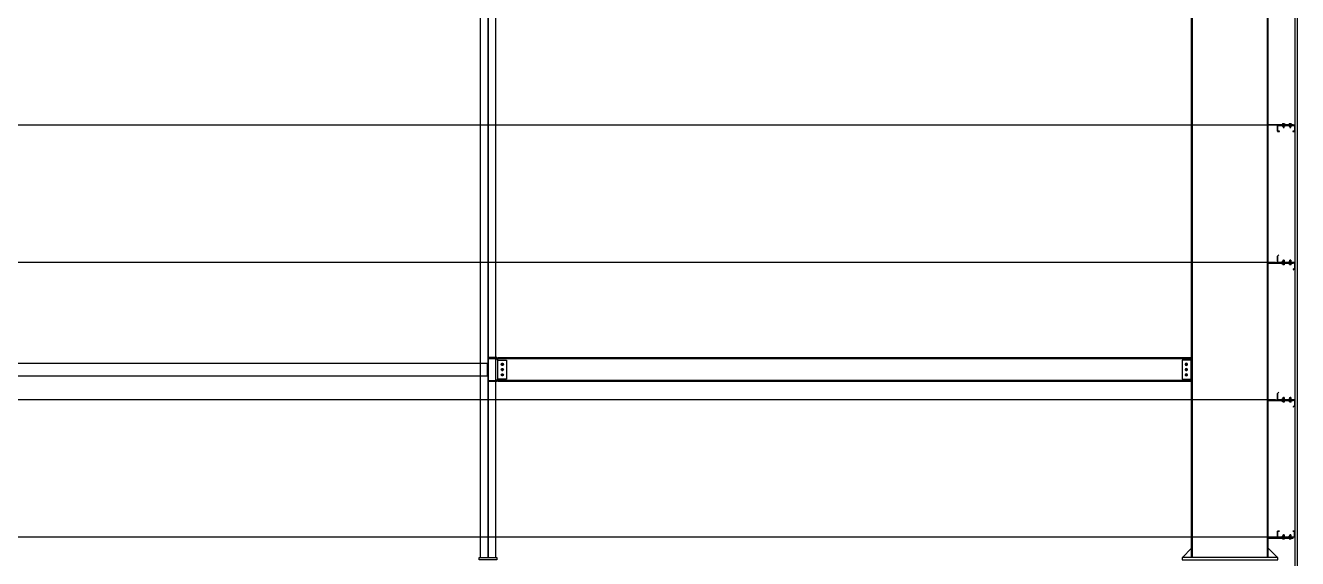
# Model space of a CAD drawing. Header units: inches. Extents: x 315041 to 662841, y -45540 to -35018.
# Drawn here: x 332980 to 333112.7, y -38412.4 to -38356.8 of the extents above; entities that cross this region are included whole.
import ezdxf

# ---------------------------------------------------------------- set-up
doc = ezdxf.new("R2010")
doc.units = ezdxf.units.IN
doc.header["$MEASUREMENT"] = 0
doc.linetypes.add('CENTER2', pattern=[28.575, 19.05, -3.175, 3.175, -3.175])
for name, color, linetype in [('2', 2, 'Continuous'), ('251', 251, 'Continuous'), ('3', 3, 'Continuous'), ('5', 5, 'Continuous'), ('6', 6, 'Continuous'), ('7', 7, 'Continuous'), ('8', 8, 'Continuous'), ('9', 9, 'Continuous')]:
    doc.layers.add(name, color=color, linetype=linetype)

# ---------------------------------------------------------------- blocks, each defined once
blk = doc.blocks.new('A$C2C995D6F')
at = {"layer": '7'}
for p, q in [((0.25, 0.13), (0, 0.13)), ((0.13, 0.25), (0.13, 0))]:
    blk.add_line(p, q, dxfattribs=at)
blk.add_circle((0.13, 0.13), 0.0917, dxfattribs=at)
blk = doc.blocks.new('A$C6A7930B6')
at = {"layer": '2'}
h = blk.add_hatch(dxfattribs=at)
h.set_pattern_fill('ANSI31', color=256, scale=0.125, angle=-90, style=0)
h.set_pattern_definition([(315, (3303.04439, 11524.56439), (0.011048543456, 0.011048543456), [])])
h.paths.add_polyline_path([(1.5, 1.19), (1.5, 0.62), (0.02, 0.62), (0.02, 0.12), (0.13, 0.01), (0.12, 0), (0, 0.12), (0, 0.63), (1.48, 0.63), (1.48, 1.18), (1.37, 1.29), (1.38, 1.3)])
at = {"layer": '251'}
h = blk.add_hatch(color=256, dxfattribs=at)
h.paths.add_polyline_path([(0.31, 0.67), (0.31, 0.67, 0.192582), (0.33, 0.68, 0.192582), (0.35, 0.67)])
h.paths.add_polyline_path([(0.4, 0.67, 0.192582), (0.42, 0.68, 0.192582), (0.44, 0.67)])
h = blk.add_hatch(color=256, dxfattribs=at)
h.paths.add_polyline_path([(0.31, 0.45), (0.31, 0.45, 0.192582), (0.33, 0.46, 0.192582), (0.35, 0.45)])
h.paths.add_polyline_path([(0.4, 0.45, 0.192582), (0.42, 0.46, 0.192582), (0.44, 0.45)])
h = blk.add_hatch(color=256, dxfattribs=at)
h.paths.add_polyline_path([(0.9, 0.67), (0.89, 0.67, 0.192582), (0.92, 0.68, 0.192582), (0.94, 0.67)])
h.paths.add_polyline_path([(0.98, 0.67, 0.192582), (1, 0.68, 0.192582), (1.02, 0.67)])
h = blk.add_hatch(color=256, dxfattribs=at)
h.paths.add_polyline_path([(0.9, 0.45), (0.89, 0.45, 0.192582), (0.92, 0.46, 0.192582), (0.94, 0.45)])
h.paths.add_polyline_path([(0.98, 0.45, 0.192582), (1, 0.46, 0.192582), (1.02, 0.45)])
at = {"layer": '9', "linetype": 'Continuous'}
h = blk.add_hatch(dxfattribs=at)
h.set_pattern_fill('ANSI31', color=250, scale=0.25, angle=-90, style=0)
h.set_pattern_definition([(315, (3302.900187, 11527.014995), (0.02209708691, 0.02209708691), [])])
h.paths.add_polyline_path([(2.29, 0.55), (2.29, 0.62), (0.13, 0.62), (0.13, 0.55)])
at = {"layer": '2'}
blk.add_lwpolyline([(1.5, 1.19), (1.5, 0.62), (0.02, 0.62), (0.02, 0.12), (0.13, 0.01), (0.12, 0), (0, 0.12), (0, 0.63), (1.48, 0.63), (1.48, 1.18), (1.37, 1.29), (1.38, 1.3)], close=True, dxfattribs=at)
at = {"layer": '5', "linetype": 'CENTER2', "ltscale": 0.2}
for p, q in [((0.38, 0.44), (0.38, 0.86)), ((0.96, 0.44), (0.96, 0.86))]:
    blk.add_line(p, q, dxfattribs=at)
at = {"layer": '6'}
blk.add_lwpolyline([(2.29, 0.55), (2.29, 0.62), (0.13, 0.62), (0.13, 0.55), (2.29, 0.55)], dxfattribs=at)
at = {"layer": '8'}
for p, q in [((0.29, 0.68), (0.29, 0.74)), ((0.29, 0.46), (0.29, 0.53)), ((0.44, 0.75), (0.31, 0.75)), ((0.44, 0.67), (0.31, 0.67)), ((0.44, 0.55), (0.31, 0.55)), ((0.44, 0.53), (0.31, 0.53)), ((0.44, 0.45), (0.31, 0.45)), ((0.34, 0.83), (0.33, 0.82)), ((0.33, 0.82), (0.34, 0.82)), ((0.34, 0.77), (0.33, 0.76)), ((0.33, 0.76), (0.33, 0.75)), ((0.33, 0.68), (0.33, 0.74)), ((0.33, 0.68), (0.33, 0.74)), ((0.33, 0.63), (0.33, 0.55)), ((0.33, 0.46), (0.33, 0.53)), ((0.33, 0.46), (0.33, 0.53)), ((0.42, 0.84), (0.34, 0.84)), ((0.34, 0.83), (0.34, 0.84)), ((0.34, 0.83), (0.38, 0.83)), ((0.35, 0.76), (0.42, 0.77)), ((0.43, 0.76), (0.35, 0.76)), ((0.38, 0.84), (0.38, 0.83)), ((0.38, 0.83), (0.38, 0.84)), ((0.42, 0.84), (0.42, 0.83)), ((0.42, 0.83), (0.42, 0.83)), ((0.42, 0.78), (0.43, 0.77)), ((0.42, 0.77), (0.43, 0.76)), ((0.43, 0.77), (0.42, 0.77)), ((0.42, 0.68), (0.42, 0.74)), ((0.42, 0.46), (0.42, 0.53)), ((0.43, 0.76), (0.43, 0.75)), ((0.43, 0.63), (0.43, 0.55)), ((0.46, 0.68), (0.46, 0.74)), ((0.46, 0.46), (0.46, 0.53)), ((0.87, 0.68), (0.87, 0.74)), ((0.87, 0.46), (0.87, 0.53)), ((1.02, 0.75), (0.89, 0.75)), ((1.02, 0.53), (0.89, 0.53)), ((1.02, 0.67), (0.9, 0.67)), ((1.02, 0.55), (0.9, 0.55)), ((1.02, 0.45), (0.9, 0.45)), ((0.92, 0.83), (0.91, 0.82)), ((0.91, 0.82), (0.92, 0.82)), ((0.92, 0.77), (0.91, 0.76)), ((0.91, 0.76), (0.91, 0.75)), ((0.91, 0.63), (0.91, 0.55)), ((1, 0.84), (0.92, 0.84)), ((0.92, 0.83), (0.92, 0.84)), ((0.92, 0.83), (0.96, 0.83)), ((0.92, 0.68), (0.92, 0.74)), ((0.92, 0.68), (0.92, 0.74)), ((0.92, 0.46), (0.92, 0.53)), ((0.92, 0.46), (0.92, 0.53)), ((0.93, 0.76), (1, 0.77)), ((1.01, 0.76), (0.93, 0.76)), ((0.96, 0.84), (0.96, 0.83)), ((0.96, 0.83), (0.96, 0.84)), ((1, 0.84), (1, 0.83)), ((1, 0.83), (1, 0.83)), ((1, 0.78), (1.01, 0.77)), ((1, 0.77), (1.01, 0.76)), ((1.01, 0.77), (1, 0.77)), ((1, 0.68), (1, 0.74)), ((1, 0.46), (1, 0.53)), ((1.01, 0.76), (1.01, 0.75)), ((1.01, 0.63), (1.01, 0.55)), ((1.05, 0.68), (1.05, 0.74)), ((1.05, 0.46), (1.05, 0.53))]:
    blk.add_line(p, q, dxfattribs=at)
for points in [[(0.28, 0.65), (0.28, 0.67), (0.47, 0.67), (0.47, 0.65)], [(0.28, 0.53), (0.28, 0.55), (0.47, 0.55), (0.47, 0.53)], [(0.34, 0.82), (0.33, 0.81), (0.34, 0.8), (0.42, 0.81), (0.43, 0.82), (0.42, 0.83)], [(0.34, 0.8), (0.33, 0.79), (0.34, 0.79), (0.42, 0.8), (0.43, 0.8), (0.42, 0.81)], [(0.34, 0.79), (0.33, 0.78), (0.34, 0.77), (0.42, 0.78), (0.43, 0.79), (0.42, 0.8)], [(0.86, 0.65), (0.86, 0.67), (1.06, 0.67), (1.06, 0.65)], [(0.86, 0.53), (0.86, 0.55), (1.06, 0.55), (1.06, 0.53)], [(0.92, 0.82), (0.91, 0.81), (0.92, 0.8), (1, 0.81), (1.01, 0.82), (1, 0.83)], [(0.92, 0.8), (0.91, 0.79), (0.92, 0.79), (1, 0.8), (1.01, 0.8), (1, 0.81)], [(0.92, 0.79), (0.91, 0.78), (0.92, 0.77), (1, 0.78), (1.01, 0.79), (1, 0.8)]]:
    blk.add_lwpolyline(points, close=True, dxfattribs=at)
for centre, start, end in [((0.31, 0.72), 46.3972, 133.6028), ((0.31, 0.7), 226.3972, 313.6028), ((0.31, 0.5), 46.3972, 133.6028), ((0.31, 0.49), 226.3972, 313.6028), ((0.35, 0.72), 90, 133.6028), ((0.35, 0.7), 226.3972, 270), ((0.35, 0.5), 90, 133.6028), ((0.35, 0.49), 226.3972, 270), ((0.4, 0.72), 46.3972, 90), ((0.4, 0.7), 270, 313.6028), ((0.4, 0.5), 46.3972, 90), ((0.4, 0.49), 270, 313.6028), ((0.44, 0.72), 46.3972, 133.6028), ((0.44, 0.7), 226.3972, 313.6028), ((0.44, 0.5), 46.3972, 133.6028), ((0.44, 0.49), 226.3972, 313.6028), ((0.89, 0.72), 46.3972, 133.6028), ((0.89, 0.7), 226.3972, 313.6028), ((0.89, 0.5), 46.3972, 133.6028), ((0.89, 0.49), 226.3972, 313.6028), ((0.94, 0.72), 90, 133.6028), ((0.94, 0.7), 226.3972, 270), ((0.94, 0.5), 90, 133.6028), ((0.94, 0.49), 226.3972, 270), ((0.98, 0.72), 46.3972, 90), ((0.98, 0.7), 270, 313.6028), ((0.98, 0.5), 46.3972, 90), ((0.98, 0.49), 270, 313.6028), ((1.02, 0.72), 46.3972, 133.6028), ((1.02, 0.7), 226.3972, 313.6028), ((1.02, 0.5), 46.3972, 133.6028), ((1.02, 0.49), 226.3972, 313.6028)]:
    blk.add_arc(centre, 0.0314, start, end, dxfattribs=at)
blk = doc.blocks.new('*U148')
at = {"layer": '251'}
h = blk.add_hatch(color=256, dxfattribs=at)
h.paths.add_polyline_path([(-0.053, -0.04), (-0.053, -0.043, -0.192582), (-0.048, -0.029, -0.192582), (-0.053, -0.014)])
h.paths.add_polyline_path([(-0.053, 0.014, -0.192582), (-0.048, 0.029, -0.192582), (-0.053, 0.043)])
h = blk.add_hatch(color=256, dxfattribs=at)
h.paths.add_polyline_path([(0.067, -0.04), (0.067, -0.043, -0.192582), (0.073, -0.029, -0.192582), (0.067, -0.014)])
h.paths.add_polyline_path([(0.067, 0.014, -0.192582), (0.073, 0.029, -0.192582), (0.067, 0.043)])
at = {"layer": '5', "linetype": 'CENTER2', "ltscale": 0.2}
blk.add_line((-0.077, 0), (0.206, 0), dxfattribs=at)
at = {"layer": '8'}
for p, q in [((-0.053, 0.04), (-0.053, -0.04)), ((-0.048, 0.058), (-0.006, 0.058)), ((-0.048, 0.029), (-0.006, 0.029)), ((0, 0.043), (0, -0.043)), ((0.056, 0.033), (0, 0.033)), ((0.056, -0.066), (0.056, 0.066)), ((0.056, 0.066), (0.067, 0.066)), ((0.067, -0.066), (0.067, 0.066)), ((0.067, 0.04), (0.067, -0.04)), ((0.073, 0.058), (0.115, 0.058)), ((0.073, 0.029), (0.115, 0.029)), ((0.12, 0.043), (0.12, -0.043)), ((0.128, 0.033), (0.12, 0.033)), ((0.132, 0.027), (0.128, 0.033)), ((0.128, 0.033), (0.128, -0.017)), ((0.128, -0.017), (0.132, 0.027)), ((0.138, 0.033), (0.132, 0.027)), ((0.142, 0.027), (0.138, 0.033)), ((0.175, 0.03), (0.172, 0.027)), ((0.18, 0.027), (0.175, 0.03)), ((0.177, -0.027), (0.178, 0)), ((0.18, 0), (0.178, 0)), ((0.178, 0), (0.18, 0)), ((0.18, 0.027), (0.18, -0.027)), ((-0.048, -0.029), (-0.006, -0.029)), ((-0.048, -0.029), (-0.006, -0.029)), ((-0.048, -0.058), (-0.006, -0.058)), ((0.056, -0.033), (0, -0.033)), ((0.056, -0.066), (0.067, -0.066)), ((0.073, -0.029), (0.115, -0.029)), ((0.073, -0.029), (0.115, -0.029)), ((0.073, -0.058), (0.115, -0.058)), ((0.131, -0.033), (0.12, -0.033)), ((0.137, -0.027), (0.131, -0.033)), ((0.171, -0.033), (0.167, -0.027)), ((0.177, -0.027), (0.171, -0.033)), ((0.177, -0.027), (0.18, -0.027))]:
    blk.add_line(p, q, dxfattribs=at)
for points in [[(0.147, -0.027), (0.141, -0.033), (0.137, -0.027), (0.142, 0.027), (0.148, 0.033), (0.152, 0.027)], [(0.157, -0.027), (0.151, -0.033), (0.147, -0.027), (0.152, 0.027), (0.158, 0.033), (0.162, 0.027)], [(0.167, -0.027), (0.161, -0.033), (0.157, -0.027), (0.162, 0.027), (0.168, 0.033), (0.172, 0.027)]]:
    blk.add_lwpolyline(points, close=True, dxfattribs=at)
for centre, start, end in [((-0.032, 0.043), 136.39718, 223.60282), ((-0.032, 0.014), 136.39718, 180), ((-0.021, 0.043), 316.39718, 43.60282), ((-0.021, 0.014), 0, 43.60282), ((0.088, 0.043), 136.39718, 223.60282), ((0.088, 0.014), 136.39718, 180), ((0.099, 0.043), 316.39718, 43.60282), ((0.099, 0.014), 0, 43.60282), ((-0.032, -0.014), 180, 223.60282), ((-0.032, -0.043), 136.39718, 223.60282), ((-0.021, -0.014), 316.39718, 0), ((-0.021, -0.043), 316.39718, 43.60282), ((0.088, -0.014), 180, 223.60282), ((0.088, -0.043), 136.39718, 223.60282), ((0.099, -0.014), 316.39718, 0), ((0.099, -0.043), 316.39718, 43.60282)]:
    blk.add_arc(centre, 0.0209, start, end, dxfattribs=at)
blk = doc.blocks.new('*U149')
at = {"layer": '251'}
h = blk.add_hatch(color=256, dxfattribs=at)
h.paths.add_polyline_path([(-0.053, -0.04), (-0.053, -0.043, -0.192582), (-0.048, -0.029, -0.192582), (-0.053, -0.014)])
h.paths.add_polyline_path([(-0.053, 0.014, -0.192582), (-0.048, 0.029, -0.192582), (-0.053, 0.043)])
h = blk.add_hatch(color=256, dxfattribs=at)
h.paths.add_polyline_path([(0.067, -0.04), (0.067, -0.043, -0.192582), (0.073, -0.029, -0.192582), (0.067, -0.014)])
h.paths.add_polyline_path([(0.067, 0.014, -0.192582), (0.073, 0.029, -0.192582), (0.067, 0.043)])
at = {"layer": '5', "linetype": 'CENTER2', "ltscale": 0.2}
blk.add_line((-0.077, 0), (0.206, 0), dxfattribs=at)
at = {"layer": '8'}
for p, q in [((-0.053, 0.04), (-0.053, -0.04)), ((-0.048, 0.058), (-0.006, 0.058)), ((-0.048, 0.029), (-0.006, 0.029)), ((0, 0.043), (0, -0.043)), ((0.056, 0.033), (0, 0.033)), ((0.056, -0.066), (0.056, 0.066)), ((0.056, 0.066), (0.067, 0.066)), ((0.067, -0.066), (0.067, 0.066)), ((0.067, 0.04), (0.067, -0.04)), ((0.073, 0.058), (0.115, 0.058)), ((0.073, 0.029), (0.115, 0.029)), ((0.12, 0.043), (0.12, -0.043)), ((0.128, 0.033), (0.12, 0.033)), ((0.132, 0.027), (0.128, 0.033)), ((0.128, 0.033), (0.128, -0.017)), ((0.128, -0.017), (0.132, 0.027)), ((0.138, 0.033), (0.132, 0.027)), ((0.142, 0.027), (0.138, 0.033)), ((0.175, 0.03), (0.172, 0.027)), ((0.18, 0.027), (0.175, 0.03)), ((0.177, -0.027), (0.178, 0)), ((0.18, 0), (0.178, 0)), ((0.178, 0), (0.18, 0)), ((0.18, 0.027), (0.18, -0.027)), ((-0.048, -0.029), (-0.006, -0.029)), ((-0.048, -0.029), (-0.006, -0.029)), ((-0.048, -0.058), (-0.006, -0.058)), ((0.056, -0.033), (0, -0.033)), ((0.056, -0.066), (0.067, -0.066)), ((0.073, -0.029), (0.115, -0.029)), ((0.073, -0.029), (0.115, -0.029)), ((0.073, -0.058), (0.115, -0.058)), ((0.131, -0.033), (0.12, -0.033)), ((0.137, -0.027), (0.131, -0.033)), ((0.171, -0.033), (0.167, -0.027)), ((0.177, -0.027), (0.171, -0.033)), ((0.177, -0.027), (0.18, -0.027))]:
    blk.add_line(p, q, dxfattribs=at)
for points in [[(0.147, -0.027), (0.141, -0.033), (0.137, -0.027), (0.142, 0.027), (0.148, 0.033), (0.152, 0.027)], [(0.157, -0.027), (0.151, -0.033), (0.147, -0.027), (0.152, 0.027), (0.158, 0.033), (0.162, 0.027)], [(0.167, -0.027), (0.161, -0.033), (0.157, -0.027), (0.162, 0.027), (0.168, 0.033), (0.172, 0.027)]]:
    blk.add_lwpolyline(points, close=True, dxfattribs=at)
for centre, start, end in [((-0.032, 0.043), 136.39718, 223.60282), ((-0.032, 0.014), 136.39718, 180), ((-0.021, 0.043), 316.39718, 43.60282), ((-0.021, 0.014), 0, 43.60282), ((0.088, 0.043), 136.39718, 223.60282), ((0.088, 0.014), 136.39718, 180), ((0.099, 0.043), 316.39718, 43.60282), ((0.099, 0.014), 0, 43.60282), ((-0.032, -0.014), 180, 223.60282), ((-0.032, -0.043), 136.39718, 223.60282), ((-0.021, -0.014), 316.39718, 0), ((-0.021, -0.043), 316.39718, 43.60282), ((0.088, -0.014), 180, 223.60282), ((0.088, -0.043), 136.39718, 223.60282), ((0.099, -0.014), 316.39718, 0), ((0.099, -0.043), 316.39718, 43.60282)]:
    blk.add_arc(centre, 0.0209, start, end, dxfattribs=at)
blk = doc.blocks.new('A$C174458B3')
at = {"layer": '2'}
blk.add_lwpolyline([(1.33, 0.02), (1.48, 0.02), (1.48, 0.52), (0.02, 0.52), (0.02, 0.02), (0.17, 0.02), (0.17, 0), (0, 0), (0, 0.54), (1.5, 0.54), (1.5, 0), (1.33, 0), (1.33, 0.02)], dxfattribs=at)
at = {"layer": '5'}
blk.add_lwpolyline([(2.29, 0.54), (2.29, 0.61), (0.13, 0.61), (0.13, 0.54), (2.29, 0.54)], dxfattribs=at)
at = {"layer": '251', "color": 147, "xscale": 1.5, "yscale": 1.5, "zscale": 1.5, "rotation": 270}
for name, p in [('*U149', (0.38, 0.61)), ('*U148', (0.96, 0.61))]:
    blk.add_blockref(name, p, dxfattribs=at)

msp = doc.modelspace()

# ---------------------------------------------------------------- linework, layer by layer
at = {"layer": '2', "color": 9}
for p, q in [((333110.3926, -38367.1749), (332946.0938, -38367.1749)), ((333110.3926, -38381.5083), (332946.0938, -38381.5083)), ((333110.3926, -38395.8416), (332946.0938, -38395.8416)), ((333110.3926, -38410.1749), (332946.0938, -38410.1749))]:
    msp.add_line(p, q, dxfattribs=at)
at = {"layer": '3', "color": 9}
msp.add_lwpolyline([(333112.3942, -38561.1758), (333112.6942, -38561.1758), (333112.6942, -38300.1758), (333112.3942, -38300.1758)], close=True, dxfattribs=at)
at = {"layer": '6', "color": 9}
msp.add_lwpolyline([(333101.6442, -38391.6758), (333100.6442, -38391.6758), (333100.6442, -38393.6758), (333101.6442, -38393.6758)], close=True, dxfattribs=at)
at = {"layer": '8', "color": 9}
for p, q in [((333101.7442, -38412.2758), (333101.7442, -38329.7824)), ((333109.5442, -38412.2758), (333109.5442, -38330.5624)), ((333109.6442, -38412.2758), (333109.6442, -38330.5724)), ((333101.6442, -38412.2758), (333101.6442, -38333.2564)), ((333101.6442, -38411.3258), (333100.6942, -38412.2758)), ((333109.6442, -38411.3258), (333110.5942, -38412.2758))]:
    msp.add_line(p, q, dxfattribs=at)
for points in [[(333027.4188, -38300.1758), (333027.4188, -38412.2758), (333029.0688, -38412.2758), (333029.0688, -38300.1758)], [(333028.2138, -38300.1758), (333028.2138, -38412.2758), (333028.2738, -38412.2758), (333028.2738, -38300.1758)], [(333029.2738, -38391.5258), (333101.5442, -38391.5258)], [(333101.5442, -38393.8258), (333029.2738, -38393.8258)]]:
    msp.add_lwpolyline(points, dxfattribs=at)
for points in [[(333028.2738, -38391.5058), (333029.1738, -38391.5058), (333029.1738, -38391.4258), (333028.2738, -38391.4258)], [(333101.5442, -38393.9258), (333029.2738, -38393.9258), (333029.2738, -38391.4258), (333101.5442, -38391.4258)], [(332954.8438, -38393.3108), (333028.1938, -38393.3108), (333028.1938, -38392.0408), (332954.8438, -38392.0408)], [(333028.2738, -38393.8458), (333029.1738, -38393.8458), (333029.1738, -38393.9258), (333028.2738, -38393.9258)], [(333027.3138, -38412.2758), (333029.1738, -38412.2758), (333029.1738, -38412.5258), (333027.3138, -38412.5258)], [(333110.6442, -38412.2758), (333100.6442, -38412.2758), (333100.6442, -38412.5258), (333110.6442, -38412.5258)]]:
    msp.add_lwpolyline(points, close=True, dxfattribs=at)
msp.add_lwpolyline([(333028.2738, -38391.5058), (333029.1738, -38391.5058), (333029.1738, -38391.5758, 0.41421356), (333029.2738, -38391.6758), (333030.1738, -38391.6758), (333030.1738, -38393.6758), (333029.2738, -38393.6758, 0.41421356), (333029.1738, -38393.7758), (333029.1738, -38393.8458), (333028.2738, -38393.8458), (333028.2738, -38391.5058)], format="xyb", dxfattribs=at)

# ---------------------------------------------------------------- block references
at = {"layer": '2', "color": 9, "xscale": -1.200000000011642, "yscale": 1.19999999999709, "zscale": 1.2}
for name, p in [('A$C174458B3', (333112.3927, -38367.8249)), ('A$C6A7930B6', (333112.3927, -38382.2507)), ('A$C2C995D6F', (333101.2453, -38392.2769)), ('A$C2C995D6F', (333101.2453, -38392.8269)), ('A$C2C995D6F', (333101.2453, -38393.3769)), ('A$C6A7930B6', (333112.3927, -38396.584))]:
    msp.add_blockref(name, p, dxfattribs=at)
at = {"layer": '2', "color": 9, "xscale": 1.200000000011642, "yscale": 1.19999999999709, "zscale": 1.2, "rotation": 180}
msp.add_blockref('A$C174458B3', (333112.3927, -38409.5249), dxfattribs=at)
at = {"layer": '8', "color": 9, "xscale": 1.200000000011642, "yscale": 1.19999999999709, "zscale": 1.2}
for p in [(333029.5727, -38392.2769), (333029.5727, -38392.8269), (333029.5727, -38393.3769)]:
    msp.add_blockref('A$C2C995D6F', p, dxfattribs=at)

doc.saveas('drawing.dxf')
